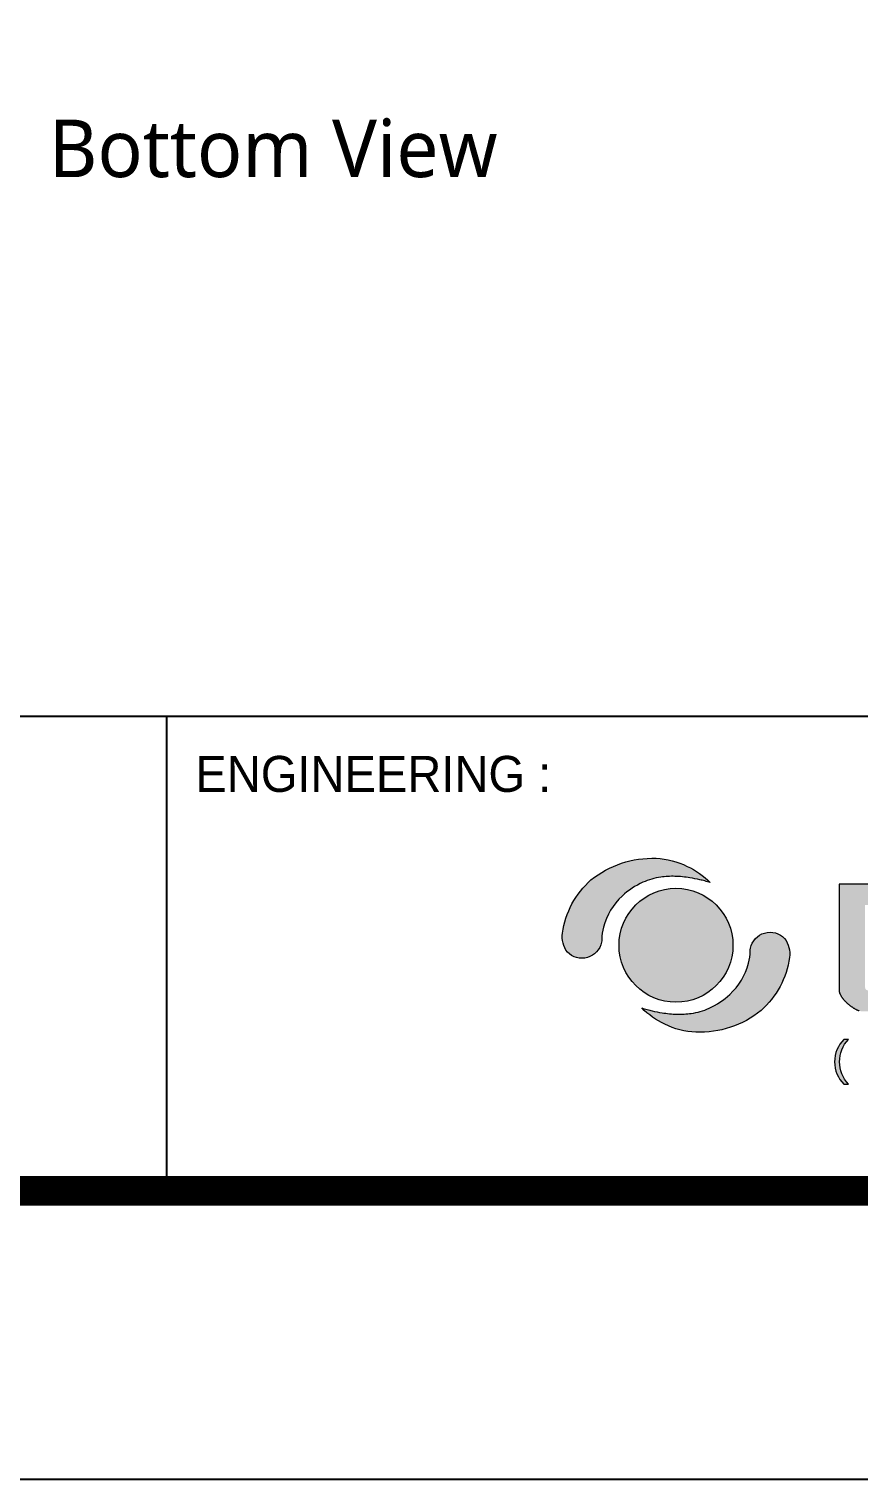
# Model space of a CAD drawing. Header units: millimetres. Extents: x 10297564 to 11610295, y -9287743 to -8409454.
# Drawn here: x 10492809 to 10498573, y -9123565 to -9113489 of the extents above; entities that cross this region are included whole.
import ezdxf
from ezdxf.enums import TextEntityAlignment as Align

# ---------------------------------------------------------------- set-up
doc = ezdxf.new("R2010")
doc.units = ezdxf.units.MM
doc.header["$LTSCALE"] = 100
for name, color, linetype in [('-0', 7, 'Continuous'), ('_도곽_마크', 7, 'Continuous'), ('BOX', 7, 'Continuous'), ('BOX_Def', 8, 'Continuous')]:
    doc.layers.add(name, color=color, linetype=linetype)
doc.layers.add('DIJ1-TEXT', color=7, linetype='Continuous', lineweight=5)
doc.layers.add('TITLE', color=7, linetype='Continuous', lineweight=0)
doc.styles.add('MG', font='malgun.ttf')
doc.styles.add('RomanS', font='Dotum.ttf')

# ---------------------------------------------------------------- blocks, each defined once
blk = doc.blocks.new('DREAM_CI')
at = {"linetype": 'ByBlock', "true_color": 0x122a88}
for points in [[(39.141, -3.724, -0.068886), (40.335, -3.38, -0.045364), (41.28, -3.327, -0.033233), (42.3, -3.424, -0.017759), (42.952, -3.554, -0.010246), (43.276, -3.635, -0.00636), (43.647, -3.742, 0.083759), (42.106, -2.655, 0.10346), (40.024, -2.118, 0.181699), (35.656, -3.568, 0.178184), (33.75, -7.126, 0.194012), (34.075, -8.405, 0.604488), (36.363, -7.746, 0.035127), (36.383, -7.549, -0.061322), (36.494, -6.735, -0.142673), (37.756, -4.643, -0.088034)], [(48.956, -8.764, 0.194012), (48.63, -7.486, 0.604488), (46.342, -8.144, 0.035127), (46.323, -8.341, -0.061322), (46.211, -9.155, -0.142673), (44.95, -11.247, -0.088034), (43.565, -12.167, -0.068886), (42.371, -12.51, -0.045364), (41.425, -12.564, -0.033233), (40.405, -12.467, -0.017759), (39.753, -12.337, -0.010246), (39.429, -12.255, -0.00636), (39.059, -12.148, 0.083759), (40.599, -13.235, 0.10346), (42.681, -13.772, 0.181699), (47.049, -12.322, 0.178184)]]:
    blk.add_hatch(color=166, dxfattribs=at).paths.add_polyline_path(points)
h = blk.add_hatch(color=166, dxfattribs=at)
h.paths.add_polyline_path([(59.619, -9.64), (59.642, -9.562), (59.664, -9.483), (59.684, -9.403), (59.703, -9.323), (59.721, -9.241), (59.737, -9.159), (59.753, -9.076), (59.766, -8.992), (59.779, -8.908), (59.79, -8.822), (59.8, -8.736), (59.808, -8.648), (59.816, -8.56), (59.822, -8.471), (59.826, -8.382), (59.83, -8.291), (59.831, -8.2), (59.832, -8.108), (59.831, -8.016), (59.83, -7.926), (59.826, -7.836), (59.822, -7.748), (59.816, -7.66), (59.808, -7.572), (59.8, -7.486), (59.79, -7.4), (59.779, -7.315), (59.766, -7.231), (59.753, -7.148), (59.737, -7.065), (59.721, -6.983), (59.703, -6.902), (59.684, -6.822), (59.664, -6.743), (59.642, -6.664), (59.619, -6.586), (59.594, -6.509), (59.569, -6.433), (59.542, -6.357), (59.513, -6.283), (59.484, -6.209), (59.453, -6.137), (59.422, -6.066), (59.389, -5.995), (59.355, -5.926), (59.32, -5.858), (59.284, -5.791), (59.246, -5.725), (59.208, -5.66), (59.168, -5.596), (59.127, -5.533), (59.085, -5.471), (59.042, -5.41), (58.998, -5.35), (58.952, -5.291), (58.905, -5.234), (58.858, -5.177), (58.809, -5.121), (58.759, -5.067), (58.707, -5.013), (58.655, -4.961), (58.602, -4.91), (58.547, -4.859), (58.492, -4.81), (58.435, -4.762), (58.377, -4.716), (58.318, -4.67), (58.258, -4.626), (58.197, -4.582), (58.134, -4.54), (58.071, -4.499), (58.006, -4.459), (57.94, -4.42), (57.874, -4.382), (57.806, -4.346), (57.737, -4.31), (57.666, -4.276), (57.595, -4.243), (57.523, -4.211), (57.449, -4.18), (57.375, -4.15), (57.299, -4.121), (57.223, -4.094), (57.145, -4.068), (57.067, -4.044), (56.988, -4.021), (56.907, -4), (56.826, -3.979), (56.745, -3.96), (56.662, -3.943), (56.578, -3.927), (56.494, -3.912), (56.408, -3.899), (56.322, -3.887), (56.235, -3.877), (56.147, -3.868), (56.058, -3.86), (55.968, -3.854), (55.877, -3.849), (55.786, -3.845), (55.693, -3.843), (55.6, -3.842), (52.277, -3.842), (52.277, -10.946), (52.278, -10.965), (52.279, -10.984), (52.28, -11.004), (52.283, -11.023), (52.286, -11.043), (52.29, -11.063), (52.295, -11.084), (52.301, -11.104), (52.307, -11.125), (52.314, -11.146), (52.322, -11.167), (52.33, -11.188), (52.34, -11.21), (52.35, -11.232), (52.36, -11.254), (52.372, -11.277), (52.384, -11.299), (52.397, -11.322), (52.411, -11.345), (52.425, -11.369), (52.441, -11.392), (52.456, -11.416), (52.472, -11.439), (52.489, -11.462), (52.505, -11.485), (52.522, -11.507), (52.539, -11.53), (52.556, -11.552), (52.573, -11.573), (52.591, -11.594), (52.609, -11.615), (52.627, -11.636), (52.645, -11.656), (52.664, -11.677), (52.682, -11.696), (52.701, -11.716), (52.721, -11.735), (52.74, -11.754), (52.76, -11.773), (52.78, -11.791), (52.8, -11.809), (52.82, -11.827), (52.841, -11.846), (52.862, -11.864), (52.883, -11.883), (52.905, -11.901), (52.927, -11.92), (52.95, -11.938), (52.973, -11.956), (52.996, -11.975), (53.02, -11.993), (53.045, -12.011), (53.069, -12.029), (53.094, -12.047), (53.12, -12.064), (53.146, -12.082), (53.172, -12.1), (53.199, -12.117), (53.226, -12.135), (53.253, -12.152), (53.281, -12.169), (53.31, -12.186), (53.338, -12.203), (53.367, -12.22), (53.396, -12.236), (53.424, -12.251), (53.452, -12.266), (53.48, -12.279), (53.508, -12.292), (53.535, -12.303), (53.562, -12.314), (53.589, -12.325), (53.616, -12.334), (53.642, -12.342), (53.669, -12.35), (53.695, -12.357), (53.72, -12.363), (53.746, -12.368), (53.771, -12.373), (53.796, -12.376), (53.821, -12.379), (53.846, -12.381), (53.87, -12.382), (53.895, -12.383), (55.6, -12.383), (55.693, -12.382), (55.786, -12.38), (55.877, -12.377), (55.968, -12.372), (56.058, -12.365), (56.147, -12.358), (56.235, -12.349), (56.322, -12.338), (56.408, -12.327), (56.494, -12.313), (56.578, -12.299), (56.662, -12.283), (56.745, -12.265), (56.826, -12.247), (56.907, -12.226), (56.988, -12.205), (57.067, -12.182), (57.145, -12.158), (57.223, -12.132), (57.299, -12.105), (57.375, -12.076), (57.449, -12.047), (57.523, -12.016), (57.595, -11.984), (57.666, -11.95), (57.737, -11.916), (57.806, -11.881), (57.874, -11.844), (57.94, -11.806), (58.006, -11.767), (58.071, -11.727), (58.134, -11.686), (58.197, -11.644), (58.258, -11.601), (58.318, -11.556), (58.377, -11.51), (58.435, -11.464), (58.492, -11.416), (58.547, -11.367), (58.602, -11.316), (58.655, -11.265), (58.707, -11.213), (58.759, -11.159), (58.809, -11.105), (58.858, -11.049), (58.905, -10.993), (58.952, -10.935), (58.998, -10.876), (59.042, -10.816), (59.085, -10.755), (59.127, -10.694), (59.168, -10.631), (59.208, -10.567), (59.246, -10.502), (59.284, -10.435), (59.32, -10.368), (59.355, -10.3), (59.389, -10.231), (59.422, -10.16), (59.453, -10.089), (59.484, -10.017), (59.513, -9.943), (59.542, -9.869), (59.569, -9.793), (59.594, -9.717)])
h.paths.add_polyline_path([(57.95, -9.231), (57.936, -9.281), (57.922, -9.329), (57.907, -9.377), (57.891, -9.425), (57.875, -9.472), (57.857, -9.518), (57.839, -9.564), (57.821, -9.609), (57.802, -9.653), (57.782, -9.697), (57.761, -9.741), (57.739, -9.783), (57.717, -9.826), (57.694, -9.867), (57.671, -9.908), (57.647, -9.948), (57.622, -9.988), (57.596, -10.027), (57.569, -10.066), (57.542, -10.104), (57.515, -10.141), (57.486, -10.178), (57.456, -10.214), (57.426, -10.249), (57.395, -10.283), (57.363, -10.317), (57.331, -10.349), (57.298, -10.381), (57.264, -10.413), (57.229, -10.443), (57.194, -10.473), (57.158, -10.502), (57.121, -10.53), (57.083, -10.557), (57.045, -10.584), (57.006, -10.61), (56.966, -10.635), (56.925, -10.659), (56.884, -10.683), (56.842, -10.706), (56.799, -10.728), (56.755, -10.749), (56.711, -10.77), (56.666, -10.789), (56.62, -10.808), (56.573, -10.825), (56.525, -10.842), (56.477, -10.857), (56.427, -10.872), (56.377, -10.885), (56.326, -10.898), (56.275, -10.909), (56.222, -10.92), (56.168, -10.929), (56.114, -10.938), (56.059, -10.945), (56.003, -10.952), (55.946, -10.957), (55.889, -10.961), (55.83, -10.965), (55.771, -10.967), (55.711, -10.969), (55.65, -10.969), (54.261, -10.969), (54.227, -10.969), (54.186, -10.964), (54.15, -10.955), (54.119, -10.942), (54.092, -10.925), (54.069, -10.904), (54.05, -10.879), (54.036, -10.85), (54.027, -10.817), (54.021, -10.78), (54.02, -10.749), (54.02, -5.257), (55.65, -5.257), (55.711, -5.257), (55.771, -5.259), (55.83, -5.261), (55.889, -5.265), (55.946, -5.269), (56.003, -5.275), (56.059, -5.282), (56.114, -5.289), (56.168, -5.298), (56.222, -5.308), (56.275, -5.319), (56.326, -5.331), (56.377, -5.343), (56.427, -5.357), (56.477, -5.372), (56.525, -5.388), (56.573, -5.405), (56.62, -5.423), (56.666, -5.442), (56.711, -5.462), (56.755, -5.483), (56.799, -5.504), (56.842, -5.527), (56.884, -5.55), (56.925, -5.574), (56.966, -5.599), (57.006, -5.624), (57.045, -5.65), (57.083, -5.677), (57.121, -5.705), (57.158, -5.733), (57.194, -5.762), (57.229, -5.792), (57.264, -5.822), (57.298, -5.853), (57.331, -5.885), (57.363, -5.918), (57.395, -5.951), (57.426, -5.985), (57.456, -6.019), (57.486, -6.055), (57.515, -6.091), (57.542, -6.128), (57.569, -6.165), (57.596, -6.203), (57.622, -6.242), (57.647, -6.281), (57.671, -6.321), (57.694, -6.361), (57.717, -6.403), (57.739, -6.444), (57.761, -6.487), (57.782, -6.53), (57.802, -6.573), (57.821, -6.618), (57.839, -6.663), (57.857, -6.708), (57.875, -6.754), (57.891, -6.801), (57.907, -6.849), (57.922, -6.897), (57.936, -6.945), (57.95, -6.995), (57.963, -7.045), (57.975, -7.095), (57.987, -7.145), (57.998, -7.196), (58.008, -7.247), (58.018, -7.298), (58.027, -7.35), (58.036, -7.402), (58.044, -7.454), (58.051, -7.507), (58.057, -7.56), (58.063, -7.613), (58.069, -7.667), (58.073, -7.721), (58.078, -7.775), (58.081, -7.83), (58.084, -7.885), (58.086, -7.94), (58.088, -7.996), (58.089, -8.051), (58.089, -8.108), (58.089, -8.165), (58.088, -8.221), (58.086, -8.278), (58.084, -8.334), (58.081, -8.39), (58.078, -8.445), (58.073, -8.5), (58.069, -8.554), (58.063, -8.609), (58.057, -8.663), (58.051, -8.716), (58.044, -8.769), (58.036, -8.822), (58.027, -8.874), (58.018, -8.927), (58.008, -8.978), (57.998, -9.03), (57.987, -9.081), (57.975, -9.131), (57.963, -9.181)], flags=16)
at = {"linetype": 'ByBlock', "true_color": 0x8ec31f}
h = blk.add_hatch(color=62, dxfattribs=at)
edge = h.paths.add_edge_path()
edge.add_ellipse((41.353, -7.945), major_axis=(0, 3.818), ratio=0.999894, start_angle=0, end_angle=360)
h = blk.add_hatch(color=256)
h.dxf.hatch_style = 1
h.paths.add_polyline_path([(52.897, -14.253), (52.6, -14.253, 0.196342), (51.968, -15.755, 0.196342), (52.6, -17.257), (52.897, -17.257, -0.183255), (52.303, -15.755, -0.183255)])
at = {"color": 166, "true_color": 0x122a88}
for points in [[(34.075, -8.405, -0.194012), (33.75, -7.126, -0.178184), (35.656, -3.568, -0.181699), (40.024, -2.118, -0.10346), (42.106, -2.655, -0.083759), (43.647, -3.742, 0.00636), (43.276, -3.635, 0.010246), (42.952, -3.554, 0.018046), (42.29, -3.422, 0.032886), (41.28, -3.327, 0.045364), (40.335, -3.38, 0.068886), (39.141, -3.724, 0.088034), (37.756, -4.643, 0.142673), (36.494, -6.735, 0.061322), (36.383, -7.549, -0.035127), (36.363, -7.746, -0.604488)], [(48.63, -7.486, -0.194012), (48.956, -8.764, -0.178184), (47.049, -12.322, -0.181699), (42.681, -13.772, -0.10346), (40.599, -13.235, -0.083759), (39.059, -12.148, 0.00636), (39.429, -12.255, 0.010246), (39.753, -12.337, 0.018046), (40.416, -12.468, 0.032886), (41.425, -12.564, 0.045364), (42.371, -12.51, 0.068886), (43.565, -12.167, 0.088034), (44.95, -11.247, 0.142673), (46.211, -9.155, 0.061322), (46.323, -8.341, -0.035127), (46.342, -8.144, -0.604488)]]:
    blk.add_lwpolyline(points, format="xyb", close=True, dxfattribs=at)
at = {"color": 166, "linetype": 'ByBlock', "true_color": 0x122a88}
blk.add_lwpolyline([(55.6, -3.842), (52.277, -3.842), (52.277, -10.946), (52.278, -10.965), (52.279, -10.984), (52.28, -11.004), (52.283, -11.023), (52.286, -11.043), (52.29, -11.063), (52.295, -11.084), (52.301, -11.104), (52.307, -11.125), (52.314, -11.146), (52.322, -11.167), (52.33, -11.188), (52.34, -11.21), (52.35, -11.232), (52.36, -11.254), (52.372, -11.277), (52.384, -11.299), (52.397, -11.322), (52.411, -11.345), (52.425, -11.369), (52.441, -11.392), (52.456, -11.416), (52.472, -11.439), (52.489, -11.462), (52.505, -11.485), (52.522, -11.507), (52.539, -11.53), (52.556, -11.552), (52.573, -11.573), (52.591, -11.594), (52.609, -11.615), (52.627, -11.636), (52.645, -11.656), (52.664, -11.677), (52.682, -11.696), (52.701, -11.716), (52.721, -11.735), (52.74, -11.754), (52.76, -11.773), (52.78, -11.791), (52.8, -11.809), (52.82, -11.827), (52.841, -11.846), (52.862, -11.864), (52.883, -11.883), (52.905, -11.901), (52.927, -11.92), (52.95, -11.938), (52.973, -11.956), (52.996, -11.975), (53.02, -11.993), (53.045, -12.011), (53.069, -12.029), (53.094, -12.047), (53.12, -12.064), (53.146, -12.082), (53.172, -12.1), (53.199, -12.117), (53.226, -12.135), (53.253, -12.152), (53.281, -12.169), (53.31, -12.186), (53.338, -12.203), (53.367, -12.22), (53.396, -12.236), (53.424, -12.251), (53.452, -12.266), (53.48, -12.279), (53.508, -12.292), (53.535, -12.303), (53.562, -12.314), (53.589, -12.325), (53.616, -12.334)], dxfattribs=at)
blk.add_lwpolyline([(52.303, -15.755, -0.183255), (52.897, -14.253), (52.6, -14.253, 0.196342), (51.968, -15.755, 0.196342), (52.6, -17.257), (52.897, -17.257, -0.183255)], format="xyb", close=True)
at = {"color": 62, "true_color": 0x8ec31f}
blk.add_ellipse((41.353, -7.945), major_axis=(0, 3.818), ratio=0.999894, dxfattribs=at)
blk = doc.blocks.new('A$C78AD5414')
at = {"layer": '_도곽_마크'}
for points in [[(280, 53), (160, 53)], [(280, 53), (280, 21)], [(400, 53), (280, 53)], [(40, 21), (811, 21)]]:
    blk.add_lwpolyline(points, dxfattribs=at)
at = {"layer": 'BOX', "const_width": 2}
blk.add_lwpolyline([(40, 20), (40, 574), (811, 574), (811, 20)], close=True, dxfattribs=at)
at = {"layer": 'BOX_Def'}
blk.add_lwpolyline([(0, 0), (841, 0), (841, 594), (0, 594)], close=True, dxfattribs=at)
at = {"xscale": 1.036945541022593, "yscale": 1.036945541022593, "zscale": 1.036945541022593}
blk.add_blockref('DREAM_CI', (272.5, 45.33), dxfattribs=at)
at = {"layer": 'DIJ1-TEXT', "style": 'RomanS'}
blk.add_text('ENGINEERING :', height=2.5, dxfattribs=at).set_placement((282, 49), align=Align.MIDDLE_LEFT)
blk = doc.blocks.new('인버터 외형도')
at = {"layer": '-0', "style": 'MG'}
blk.add_text('Bottom View', height=300, dxfattribs=at).set_placement((92853.2, 25254.7))

msp = doc.modelspace()

# ---------------------------------------------------------------- block references
at = {"xscale": 1.333333333333333, "yscale": 1.333333333333333, "zscale": 1.333333333333333}
msp.add_blockref('인버터 외형도', (10369140.6, -9148191), dxfattribs=at)
at = {"layer": 'TITLE', "color": 4, "xscale": 99.9999999987065, "yscale": 99.9999999987065, "zscale": 99.9999999987065}
msp.add_blockref('A$C78AD5414', (10465764, -9123565.4), dxfattribs=at)

doc.saveas('drawing.dxf')
